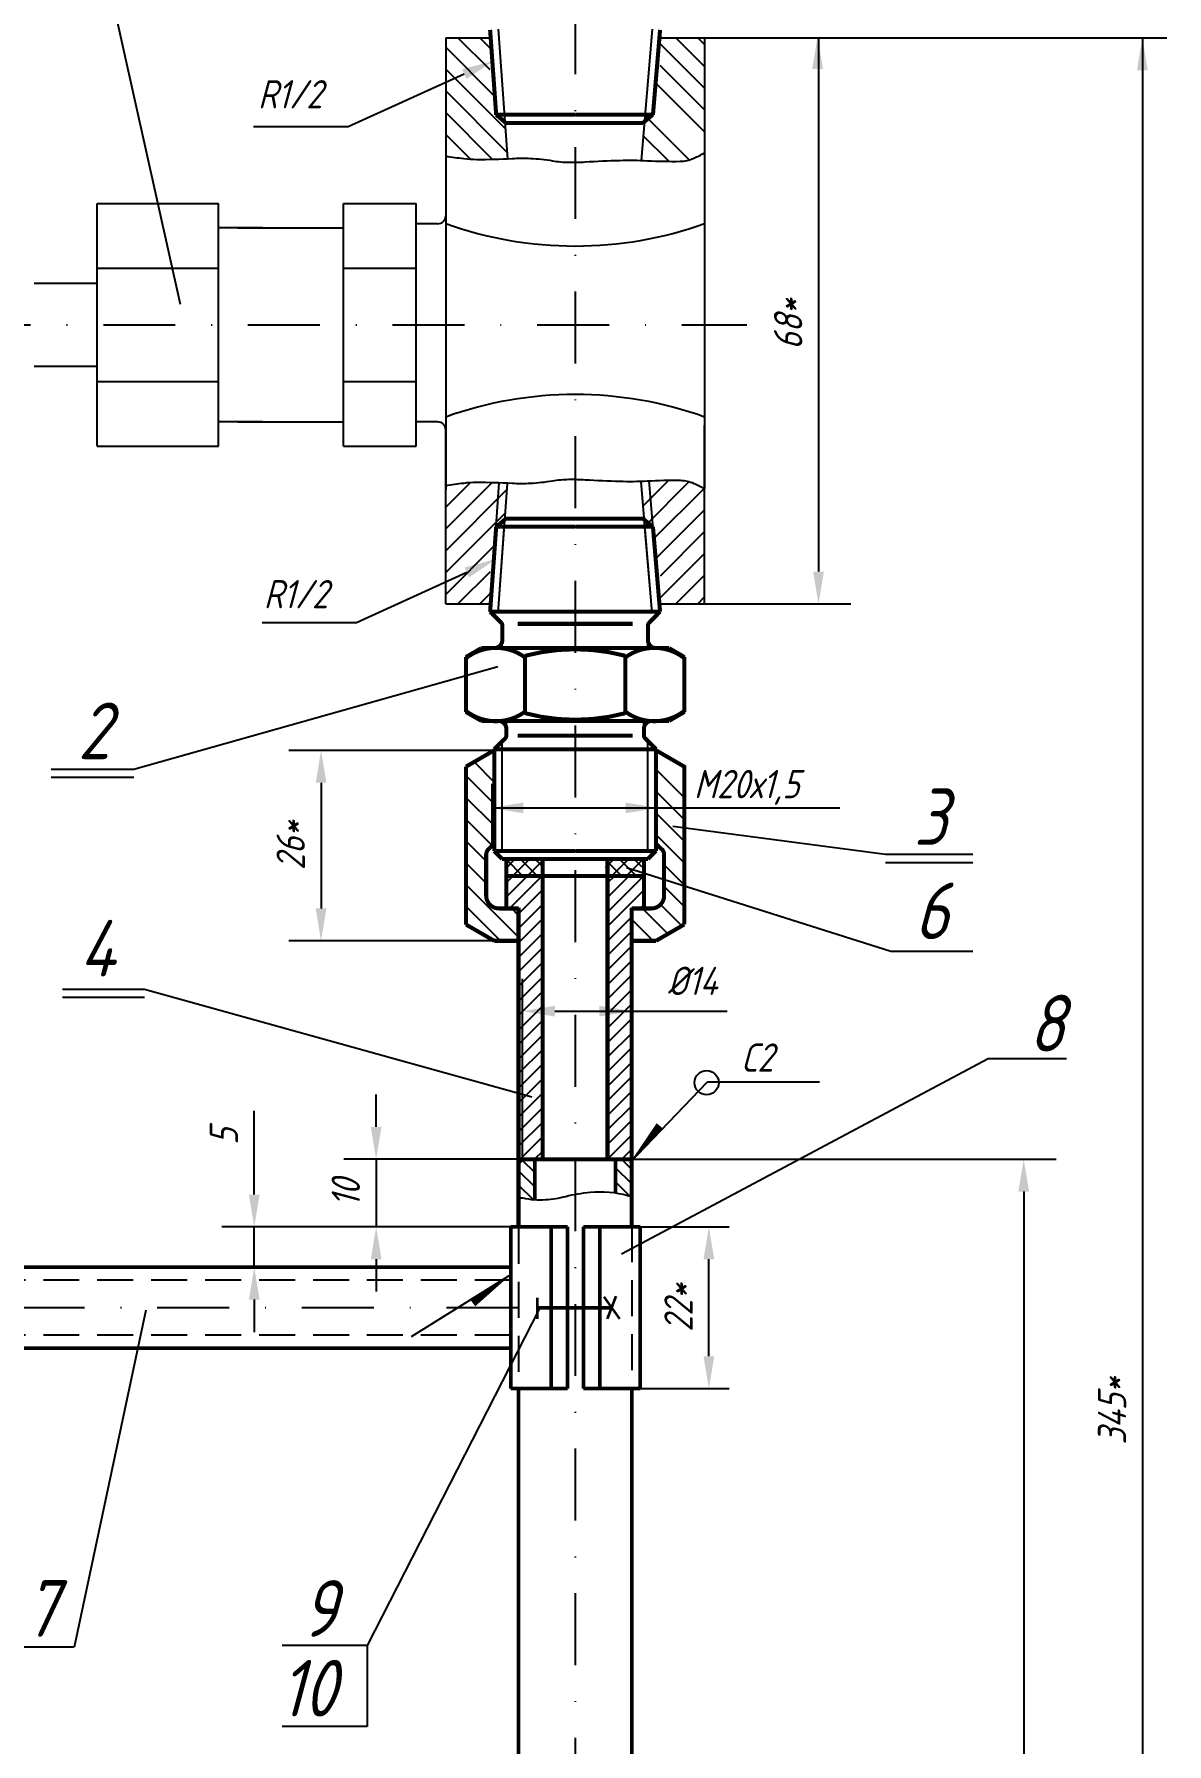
# Model space of a CAD drawing. Header units: inches. Extents: x 1065 to 7392, y 1020 to 3127.
# Drawn here: x 5587.4 to 5727.4, y 2687 to 2898.3 of the extents above; entities that cross this region are included whole.
import ezdxf

# ---------------------------------------------------------------- set-up
doc = ezdxf.new("R2010")
doc.units = ezdxf.units.IN
doc.header["$LTSCALE"] = 0.7
doc.header["$MEASUREMENT"] = 0
doc.linetypes.add('DASHDOT', pattern=[25.4, 12.7, -6.35, 0, -6.35])
doc.linetypes.add('HIDDEN', pattern=[9.525, 6.35, -3.175])
doc.styles.get("Standard").update_dxf_attribs({"font": 'romand.shx', "width": 0.8, "oblique": 15, "height": 3.5})
doc.dimstyles.get("Standard").update_dxf_attribs({"dimtxt": 3.5, "dimasz": 4, "dimexe": 4, "dimexo": 0, "dimgap": 2, "dimtad": 1, "dimdec": 0, "dimdsep": 46, "dimtxsty": 'Standard', "dimcen": 0.09, "dimadec": 0, "dimazin": 0, "dimtfac": 1, "dimtdec": 0, "dimtmove": 0, "dimatfit": 3, "dimfxl": 0, "dimtolj": 1, "dimtzin": 0, "dimlwd": 25, "dimlwe": 25, "dimarcsym": 0})

# ---------------------------------------------------------------- blocks, each defined once
blk = doc.blocks.new('*X140')
at = {"color": 0}
for p, q in [((659.41, 734.85), (661.46, 736.89)), ((659.41, 736.65), (659.66, 736.89)), ((661.53, 734), (659.41, 736.12)), ((661.53, 735.79), (660.44, 736.89)), ((659.41, 733.05), (661.53, 735.17)), ((661.35, 732.39), (659.41, 734.32)), ((659.55, 732.39), (659.41, 732.52)), ((660.55, 732.39), (661.53, 733.38))]:
    blk.add_line(p, q, dxfattribs=at)
blk = doc.blocks.new('*D292')
at = {"color": 0, "lineweight": 25}
for p, q in [((5644.28, 2809.78), (5618.87, 2809.78)), ((5622.87, 2805.78), (5622.87, 2790.23)), ((5645.05, 2786.23), (5618.87, 2786.23))]:
    blk.add_line(p, q, dxfattribs=at)
for points in [[(5622.21, 2805.78), (5623.54, 2805.78), (5622.87, 2809.78)], [(5622.21, 2790.23), (5623.54, 2790.23), (5622.87, 2786.23)]]:
    blk.add_solid(points, dxfattribs=at)
at = {"layer": 'DEFPOINTS', "color": 0, "lineweight": 25}
for p in [(5644.28, 2809.78), (5622.87, 2786.23), (5645.05, 2786.23)]:
    blk.add_point(p, dxfattribs=at)
at = {"color": 0, "lineweight": 25, "insert": (5619.12, 2798.01), "char_height": 3.5, "attachment_point": 5, "rotation": 90}
blk.add_mtext('\\A1;26*', dxfattribs=at)
blk = doc.blocks.new('*D295')
at = {"color": 0, "lineweight": 25}
for p, q in [((5629.68, 2763.23), (5629.68, 2767.23)), ((5647.28, 2759.23), (5625.68, 2759.23)), ((5629.68, 2759.23), (5629.68, 2750.87)), ((5646.33, 2750.87), (5625.68, 2750.87)), ((5629.68, 2746.87), (5629.68, 2742.87))]:
    blk.add_line(p, q, dxfattribs=at)
for points in [[(5629.02, 2763.23), (5630.35, 2763.23), (5629.68, 2759.23)], [(5629.02, 2746.87), (5630.35, 2746.87), (5629.68, 2750.87)]]:
    blk.add_solid(points, dxfattribs=at)
at = {"layer": 'DEFPOINTS', "color": 0, "lineweight": 25}
for p in [(5647.28, 2759.23), (5629.68, 2750.87), (5646.33, 2750.87)]:
    blk.add_point(p, dxfattribs=at)
at = {"color": 0, "lineweight": 25, "insert": (5625.93, 2755.05), "char_height": 3.5, "attachment_point": 5, "rotation": 90}
blk.add_mtext('\\A1;10', dxfattribs=at)
blk = doc.blocks.new('*D296')
at = {"color": 0, "lineweight": 25}
for p, q in [((5614.61, 2754.87), (5614.61, 2765.23)), ((5646.33, 2750.87), (5610.61, 2750.87)), ((5614.61, 2745.87), (5614.61, 2750.87)), ((5646.33, 2745.87), (5610.61, 2745.87)), ((5614.61, 2741.87), (5614.61, 2737.87))]:
    blk.add_line(p, q, dxfattribs=at)
for points in [[(5613.95, 2754.87), (5615.28, 2754.87), (5614.61, 2750.87)], [(5613.95, 2741.87), (5615.28, 2741.87), (5614.61, 2745.87)]]:
    blk.add_solid(points, dxfattribs=at)
at = {"layer": 'DEFPOINTS', "color": 0, "lineweight": 25}
for p in [(5614.61, 2750.87), (5646.33, 2750.87), (5646.33, 2745.87)]:
    blk.add_point(p, dxfattribs=at)
at = {"color": 0, "lineweight": 25, "insert": (5610.86, 2762.05), "char_height": 3.5, "attachment_point": 5, "rotation": 90}
blk.add_mtext('\\A1;5', dxfattribs=at)

msp = doc.modelspace()

# ---------------------------------------------------------------- linework, layer by layer
at = {"linetype": 'DASHDOT'}
for p, q in [((5654.28, 3063.17), (5654.28, 2616.23)), ((5560.2, 2862.38), (5675.51, 2862.38))]:
    msp.add_line(p, q, dxfattribs=at)
at = {"lineweight": 25}
for p, q in [((5591.46, 2927.71), (5605.47, 2864.94)), ((5670.28, 2897.88), (5727.42, 2897.88)), ((5684.36, 2897.88), (5684.36, 2831.88)), ((5724.4, 2897.88), (5724.4, 2563.17)), ((5626.24, 2886.88), (5614.53, 2886.88)), ((5670.28, 2827.88), (5688.36, 2827.88)), ((5627.24, 2825.56), (5615.58, 2825.56)), ((5644.74, 2820.09), (5599.73, 2807.41)), ((5599.73, 2807.41), (5589.5, 2807.41)), ((5599.73, 2806.41), (5589.5, 2806.41)), ((5666.35, 2800.41), (5692.66, 2796.93)), ((5692.66, 2796.93), (5703.44, 2796.93)), ((5660.61, 2795.31), (5693.3, 2784.96)), ((5692.66, 2795.93), (5703.44, 2795.93)), ((5693.3, 2784.96), (5703.44, 2784.96)), ((5647.78, 2759.08), (5647.78, 2781.53)), ((5661.28, 2759.23), (5661.28, 2781.53)), ((5601.04, 2780.21), (5590.9, 2780.21)), ((5648.92, 2766.9), (5601.04, 2780.21)), ((5601.04, 2779.21), (5590.9, 2779.21)), ((5651.78, 2777.53), (5673.06, 2777.53)), ((5660, 2747.53), (5705.34, 2771.68)), ((5705.34, 2771.68), (5715, 2771.68)), ((5649.28, 2757.58), (5647.78, 2759.08)), ((5661.28, 2756.18), (5659.28, 2758.18)), ((5661.28, 2757.95), (5660, 2759.23)), ((5661.28, 2759.23), (5713.73, 2759.23)), ((5649.28, 2755.81), (5647.28, 2757.81)), ((5661.01, 2754.69), (5659.28, 2756.42)), ((5649.08, 2754.25), (5647.28, 2756.04)), ((5709.73, 2755.23), (5709.73, 2563.17)), ((5662.33, 2750.87), (5673.31, 2750.87)), ((5670.81, 2734.87), (5670.81, 2746.87)), ((5601.2, 2740.59), (5592.37, 2698.92)), ((5649.9, 2740.87), (5628.59, 2699.11)), ((5653.61, 2740.87), (5653.33, 2741.16)), ((5662.33, 2730.87), (5673.31, 2730.87)), ((5628.59, 2699.11), (5618.07, 2699.11)), ((5628.59, 2699.11), (5628.59, 2689.11)), ((5592.37, 2698.92), (5582.19, 2698.92)), ((5628.59, 2689.11), (5618.07, 2689.11))]:
    msp.add_line(p, q, dxfattribs=at)
for p, q in [((5638.28, 2897.88), (5638.28, 2842.51)), ((5644.77, 2898.92), (5645.9, 2882.92)), ((5663.79, 2898.93), (5662.43, 2882.71)), ((5670.28, 2897.88), (5670.28, 2842.13)), ((5638.28, 2897.38), (5638.28, 2842.01)), ((5640.57, 2893.37), (5626.24, 2886.88)), ((5644.51, 2888.38), (5645.58, 2887.45)), ((5645.7, 2887.35), (5662.68, 2887.35)), ((5663.9, 2888.39), (5662.82, 2887.48)), ((5595.19, 2847.38), (5595.19, 2877.38)), ((5610.19, 2847.38), (5610.19, 2877.38)), ((5625.64, 2847.38), (5625.64, 2877.38)), ((5634.64, 2847.38), (5634.64, 2877.38)), ((5637.28, 2874.88), (5634.64, 2874.88)), ((5615.64, 2874.38), (5610.19, 2874.38)), ((5612.6, 2874.38), (5625.64, 2874.38)), ((5595.19, 2867.51), (5587.41, 2867.51)), ((5595.19, 2857.25), (5587.41, 2857.25)), ((5615.64, 2850.38), (5610.19, 2850.38)), ((5612.6, 2850.38), (5625.64, 2850.38)), ((5637.28, 2850.38), (5634.64, 2850.38)), ((5638.28, 2827.88), (5638.28, 2849.88)), ((5670.28, 2827.88), (5670.28, 2849.95)), ((5643.84, 2827.88), (5644.9, 2842.87)), ((5644.77, 2826.79), (5645.9, 2842.78)), ((5663.79, 2826.78), (5662.43, 2842.98)), ((5664.7, 2827.88), (5663.43, 2843.1)), ((5644.51, 2837.39), (5645.58, 2838.32)), ((5644.77, 2826.84), (5645.58, 2838.32)), ((5645.7, 2838.42), (5662.68, 2838.42)), ((5663.9, 2837.38), (5662.82, 2838.29)), ((5663.79, 2826.83), (5662.82, 2838.29)), ((5640.9, 2831.78), (5627.24, 2825.56)), ((5645.28, 2825.42), (5643.76, 2826.94)), ((5663.28, 2825.42), (5664.81, 2826.94)), ((5645.28, 2825.42), (5645.34, 2825.42)), ((5645.28, 2822.42), (5645.28, 2825.42)), ((5663.28, 2822.42), (5663.28, 2825.42)), ((5654.28, 2822.42), (5642.69, 2822.42)), ((5654.28, 2822.42), (5665.88, 2822.42)), ((5665.88, 2822.42), (5664.07, 2822.42)), ((5642.69, 2813.42), (5654.28, 2813.42)), ((5645.78, 2811.42), (5645.78, 2813.42)), ((5665.88, 2813.42), (5654.28, 2813.42)), ((5662.78, 2811.42), (5662.78, 2813.42)), ((5664.07, 2813.42), (5663.78, 2813.42)), ((5645.78, 2811.42), (5644.28, 2809.92)), ((5647.65, 2811.59), (5661.12, 2811.59)), ((5662.78, 2811.42), (5664.28, 2809.92)), ((5644.28, 2799.42), (5644.28, 2809.92)), ((5644.28, 2809.92), (5664.27, 2809.92)), ((5645.28, 2810.92), (5645.33, 2810.92)), ((5645.28, 2798.42), (5645.28, 2810.92)), ((5645.28, 2810.92), (5645.33, 2810.92)), ((5645.28, 2797.35), (5645.28, 2809.92)), ((5663.28, 2810.92), (5663.24, 2810.92)), ((5663.28, 2798.43), (5663.28, 2810.92)), ((5663.28, 2797.35), (5663.28, 2810.92)), ((5663.28, 2798.42), (5663.28, 2809.92)), ((5664.28, 2799.42), (5664.28, 2809.92)), ((5644.26, 2797.35), (5645.26, 2796.35)), ((5645.26, 2796.42), (5663.27, 2796.42)), ((5645.26, 2796.42), (5663.27, 2796.42)), ((5645.26, 2796.42), (5663.27, 2796.42)), ((5645.26, 2796.42), (5663.27, 2796.42)), ((5645.26, 2796.42), (5663.27, 2796.42)), ((5645.26, 2796.42), (5663.27, 2796.42)), ((5645.26, 2796.42), (5663.27, 2796.42)), ((5645.26, 2796.35), (5663.27, 2796.35)), ((5645.26, 2796.35), (5663.27, 2796.35)), ((5645.26, 2796.35), (5663.27, 2796.35)), ((5645.26, 2796.35), (5663.27, 2796.35)), ((5645.26, 2796.35), (5663.27, 2796.35)), ((5664.27, 2797.35), (5663.27, 2796.35)), ((5661.03, 2758.77), (5670.66, 2768.82)), ((5670.66, 2768.82), (5684.47, 2768.82)), ((5659.28, 2759.23), (5659.28, 2755.07)), ((5646.36, 2744.98), (5634.01, 2737.28))]:
    msp.add_line(p, q)
at = {"linetype": 'Continuous'}
for p, q in [((5638.28, 2897.88), (5643.84, 2897.88)), ((5638.28, 2897.88), (5643.84, 2897.88)), ((5638.28, 2897.88), (5643.78, 2897.88)), ((5664.7, 2897.88), (5670.28, 2897.88)), ((5664.7, 2897.88), (5670.28, 2897.88)), ((5664.78, 2897.88), (5670.28, 2897.88)), ((5644.52, 2888.35), (5654.28, 2888.35)), ((5644.55, 2888.35), (5663.9, 2888.35)), ((5663.9, 2888.35), (5654.28, 2888.35)), ((5595.19, 2877.38), (5610.19, 2877.38)), ((5625.64, 2877.38), (5634.64, 2877.38)), ((5595.19, 2869.38), (5610.19, 2869.38)), ((5625.64, 2869.38), (5634.64, 2869.38)), ((5595.19, 2855.38), (5610.19, 2855.38)), ((5625.64, 2855.38), (5634.64, 2855.38)), ((5595.19, 2847.38), (5610.19, 2847.38)), ((5625.64, 2847.38), (5634.64, 2847.38)), ((5644.52, 2837.42), (5654.28, 2837.42)), ((5644.55, 2837.42), (5663.9, 2837.42)), ((5663.9, 2837.42), (5654.28, 2837.42)), ((5638.28, 2827.88), (5643.78, 2827.88)), ((5664.78, 2827.88), (5670.28, 2827.88)), ((5642.69, 2822.42), (5654.28, 2822.42)), ((5665.88, 2822.42), (5654.28, 2822.42)), ((5644.26, 2797.35), (5664.28, 2797.35))]:
    msp.add_line(p, q, dxfattribs=at)
at = {"color": 0}
for p, q in [((5643.78, 2893.9), (5639.8, 2897.88)), ((5643.78, 2896.59), (5642.49, 2897.88)), ((5670.28, 2894.34), (5666.74, 2897.88)), ((5670.28, 2897.03), (5669.43, 2897.88)), ((5644.36, 2890.63), (5638.28, 2896.7)), ((5670.28, 2891.64), (5664.78, 2897.14)), ((5645.64, 2886.65), (5638.28, 2894.01)), ((5670.28, 2888.95), (5664.78, 2894.45)), ((5670.28, 2886.26), (5664.23, 2892.31)), ((5645.84, 2883.75), (5638.28, 2891.32)), ((5644.04, 2882.86), (5638.28, 2888.62)), ((5668.38, 2882.77), (5662.89, 2888.26)), ((5641.35, 2882.86), (5638.28, 2885.93)), ((5665.86, 2882.6), (5662.68, 2885.77)), ((5644.04, 2842.91), (5638.28, 2837.15)), ((5641.35, 2842.91), (5638.28, 2839.84)), ((5665.86, 2843.17), (5662.68, 2839.99)), ((5668.38, 2843), (5662.89, 2837.51)), ((5645.84, 2842.01), (5638.28, 2834.45)), ((5670.23, 2842.16), (5664.02, 2835.95)), ((5645.64, 2839.11), (5638.28, 2831.76)), ((5670.28, 2839.51), (5664.23, 2833.46)), ((5670.28, 2836.82), (5664.78, 2831.32)), ((5644.36, 2835.14), (5638.28, 2829.06)), ((5670.28, 2834.12), (5664.78, 2828.62)), ((5643.78, 2831.87), (5639.8, 2827.88)), ((5670.28, 2831.43), (5666.74, 2827.88)), ((5643.78, 2829.18), (5642.49, 2827.88)), ((5670.28, 2828.74), (5669.43, 2827.88)), ((5644.28, 2805.85), (5641.79, 2808.34)), ((5667.78, 2803.91), (5664.28, 2807.41)), ((5644.28, 2803.16), (5640.78, 2806.66)), ((5644.28, 2805.86), (5644.06, 2806.07)), ((5667.78, 2801.21), (5664.28, 2804.71)), ((5644.28, 2800.47), (5640.78, 2803.97)), ((5644.03, 2798.03), (5640.78, 2801.27)), ((5667.78, 2798.52), (5664.28, 2802.02)), ((5643.28, 2796.08), (5640.78, 2798.58)), ((5667.78, 2795.83), (5664.28, 2799.33)), ((5643.28, 2793.38), (5640.78, 2795.88)), ((5648.35, 2794.23), (5645.78, 2791.66)), ((5646.56, 2794.23), (5645.78, 2793.46)), ((5650.15, 2794.23), (5646.15, 2790.23)), ((5662.72, 2794.23), (5658.28, 2789.79)), ((5660.92, 2794.23), (5658.28, 2791.59)), ((5659.13, 2794.23), (5658.28, 2793.39)), ((5667.78, 2793.13), (5665.28, 2795.63)), ((5647.28, 2786.69), (5640.78, 2793.19)), ((5650.28, 2792.57), (5647.28, 2789.57)), ((5662.78, 2792.5), (5658.28, 2788)), ((5667.78, 2790.44), (5665.28, 2792.94)), ((5645.05, 2786.23), (5640.78, 2790.5)), ((5647.28, 2789.38), (5646.44, 2790.23)), ((5650.28, 2790.77), (5647.28, 2787.77)), ((5662.78, 2790.7), (5662.31, 2790.23)), ((5665.75, 2787.08), (5662.6, 2790.23)), ((5667.46, 2788.07), (5664.82, 2790.71)), ((5650.28, 2788.98), (5647.28, 2785.98)), ((5661.28, 2789.2), (5658.28, 2786.2)), ((5663.91, 2786.23), (5661.28, 2788.86)), ((5650.28, 2787.18), (5647.28, 2784.18)), ((5661.28, 2787.41), (5658.28, 2784.41)), ((5650.28, 2785.39), (5647.28, 2782.39)), ((5650.28, 2783.59), (5647.28, 2780.59)), ((5661.28, 2785.61), (5658.28, 2782.61)), ((5661.28, 2783.81), (5658.28, 2780.81)), ((5650.28, 2781.79), (5647.28, 2778.79)), ((5661.28, 2782.02), (5658.28, 2779.02)), ((5650.28, 2780), (5647.28, 2777)), ((5661.28, 2780.22), (5658.28, 2777.22)), ((5650.28, 2778.2), (5647.28, 2775.2)), ((5661.28, 2778.43), (5658.28, 2775.43)), ((5650.28, 2776.41), (5647.28, 2773.41)), ((5661.28, 2776.63), (5658.28, 2773.63)), ((5650.28, 2774.61), (5647.28, 2771.61)), ((5661.28, 2774.83), (5658.28, 2771.83)), ((5661.28, 2773.04), (5658.28, 2770.04)), ((5650.28, 2772.81), (5647.28, 2769.81)), ((5650.28, 2771.02), (5647.28, 2768.02)), ((5661.28, 2771.24), (5658.28, 2768.24)), ((5650.28, 2769.22), (5647.28, 2766.22)), ((5661.28, 2769.45), (5658.28, 2766.45)), ((5650.28, 2767.43), (5647.28, 2764.43)), ((5661.28, 2767.65), (5658.28, 2764.65)), ((5650.28, 2765.63), (5647.28, 2762.63)), ((5661.28, 2765.85), (5658.28, 2762.85)), ((5650.28, 2763.83), (5647.28, 2760.83)), ((5661.28, 2764.06), (5658.28, 2761.06)), ((5650.28, 2762.04), (5647.48, 2759.23)), ((5661.28, 2762.26), (5658.28, 2759.26)), ((5661.28, 2760.47), (5660.05, 2759.23)), ((5647.28, 2758.59), (5647.92, 2759.23)), ((5650.28, 2760.24), (5649.27, 2759.23))]:
    msp.add_line(p, q, dxfattribs=at)
at = {"color": 0, "linetype": 'ByBlock'}
for p, q in [((5644.03, 2798.03), (5644.03, 2805.66)), ((5664.28, 2798.24), (5664.28, 2805.66)), ((5644.03, 2802.66), (5664.28, 2802.66)), ((5664.28, 2802.66), (5687, 2802.66)), ((5647.28, 2759.23), (5647.28, 2774.57)), ((5661.28, 2759.23), (5661.28, 2774.57))]:
    msp.add_line(p, q, dxfattribs=at)
at = {"lineweight": 50}
for p, q in [((5649.28, 2759.23), (5649.28, 2754.22)), ((5659.28, 2759.23), (5659.28, 2755.07)), ((5646.33, 2750.87), (5646.33, 2730.87)), ((5653.33, 2750.87), (5646.33, 2750.87)), ((5662.33, 2750.87), (5655.33, 2750.87)), ((5662.33, 2750.87), (5662.33, 2730.87)), ((5646.33, 2745.87), (5504.66, 2745.87)), ((5658.79, 2740.87), (5649.57, 2740.87)), ((5646.33, 2735.87), (5504.66, 2735.87)), ((5653.33, 2730.87), (5646.33, 2730.87)), ((5647.28, 2730.87), (5647.28, 2669.23)), ((5662.33, 2730.87), (5655.33, 2730.87)), ((5661.28, 2730.87), (5661.28, 2616.23))]:
    msp.add_line(p, q, dxfattribs=at)
at = {"linetype": 'HIDDEN', "lineweight": 25}
for p, q in [((5647.28, 2750.74), (5647.28, 2730.96)), ((5661.28, 2750.95), (5661.28, 2730.38)), ((5646.33, 2744.27), (5504.28, 2744.27)), ((5646.33, 2737.47), (5504.28, 2737.47))]:
    msp.add_line(p, q, dxfattribs=at)
at = {"linetype": 'Continuous', "lineweight": 50}
for p, q in [((5651.33, 2750.87), (5651.33, 2730.87)), ((5653.33, 2750.87), (5653.33, 2730.87)), ((5655.33, 2750.87), (5655.33, 2730.87)), ((5657.33, 2750.87), (5657.33, 2730.87))]:
    msp.add_line(p, q, dxfattribs=at)
at = {"lineweight": 35}
for p, q in [((5649.57, 2742.1), (5649.57, 2739.5)), ((5657.84, 2742.21), (5659.77, 2739.49)), ((5659.32, 2742.32), (5658.24, 2739.49))]:
    msp.add_line(p, q, dxfattribs=at)
at = {"linetype": 'DASHDOT', "lineweight": 25}
msp.add_line((5647.28, 2740.87), (5499.93, 2740.87), dxfattribs=at)
at = {"const_width": 0.5}
for points in [[(5643.77, 2898.85), (5644.52, 2888.35)], [(5664.78, 2898.85), (5663.9, 2888.35)], [(5644.51, 2888.38), (5645.7, 2887.35)], [(5644.52, 2888.35), (5654.27, 2888.35)], [(5645.7, 2887.35), (5662.68, 2887.35)], [(5663.9, 2888.35), (5654.29, 2888.35)], [(5663.9, 2888.39), (5662.68, 2887.35)], [(5663.9, 2888.39), (5662.82, 2887.48)], [(5644.51, 2837.39), (5645.7, 2838.42)], [(5645.7, 2838.42), (5662.68, 2838.42)], [(5663.9, 2837.38), (5662.68, 2838.42)], [(5663.9, 2837.38), (5662.82, 2838.29)], [(5643.77, 2826.91), (5644.52, 2837.42)], [(5644.52, 2837.42), (5654.27, 2837.42)], [(5663.9, 2837.42), (5654.29, 2837.42)], [(5664.78, 2826.92), (5663.9, 2837.42)], [(5643.78, 2826.92), (5654.28, 2826.92)], [(5645.14, 2825.56), (5643.78, 2826.92)], [(5664.78, 2826.92), (5654.28, 2826.92)], [(5663.43, 2825.56), (5664.78, 2826.92)], [(5663.43, 2825.56), (5664.78, 2826.92)], [(5645.28, 2823.42), (5645.28, 2825.21)], [(5647.17, 2825.42), (5654.28, 2825.42)], [(5661.4, 2825.42), (5654.28, 2825.42)], [(5663.28, 2823.42), (5663.28, 2825.21)], [(5663.28, 2823.42), (5663.28, 2825.21)], [(5642.69, 2822.42), (5640.78, 2821.32)], [(5642.69, 2822.42), (5654.28, 2822.42)], [(5648.1, 2814.37), (5648.1, 2821.47)], [(5665.88, 2822.42), (5654.28, 2822.42)], [(5660.47, 2814.37), (5660.47, 2821.47)], [(5664.07, 2822.42), (5665.88, 2822.42)], [(5665.88, 2822.42), (5667.78, 2821.32)], [(5665.88, 2822.42), (5667.78, 2821.32)], [(5640.78, 2814.52), (5640.78, 2821.32)], [(5667.78, 2814.52), (5667.78, 2821.32)], [(5667.78, 2814.52), (5667.78, 2821.32)], [(5642.69, 2813.42), (5640.78, 2814.52)], [(5654.28, 2813.42), (5642.69, 2813.42)], [(5654.28, 2813.42), (5665.88, 2813.42)], [(5665.88, 2813.42), (5663.78, 2813.42)], [(5665.88, 2813.42), (5667.78, 2814.52)], [(5665.88, 2813.42), (5667.78, 2814.52)], [(5645.64, 2811.27), (5644.28, 2809.92)], [(5645.78, 2811.62), (5645.78, 2812.42)], [(5647.17, 2811.59), (5654.28, 2811.59)], [(5661.4, 2811.59), (5654.28, 2811.59)], [(5662.78, 2811.62), (5662.78, 2812.42)], [(5662.78, 2811.62), (5662.78, 2812.42)], [(5662.93, 2811.27), (5664.28, 2809.92)], [(5662.93, 2811.27), (5664.28, 2809.92)], [(5644.43, 2809.87), (5640.78, 2807.76)], [(5644.28, 2797.35), (5644.28, 2809.92)], [(5644.28, 2809.92), (5654.28, 2809.92)], [(5664.28, 2809.92), (5654.28, 2809.92)], [(5664.13, 2809.87), (5667.78, 2807.76)], [(5664.28, 2799.39), (5664.28, 2809.92)], [(5664.28, 2797.35), (5664.28, 2809.92)], [(5640.78, 2788.25), (5640.78, 2807.76)], [(5667.78, 2788.26), (5667.78, 2807.92)], [(5643.58, 2797.57), (5644.28, 2798.28)], [(5664.99, 2797.54), (5664.28, 2798.24)], [(5643.28, 2791.83), (5643.28, 2796.86)], [(5644.28, 2797.33), (5645.26, 2796.35)], [(5645.26, 2796.35), (5663.27, 2796.35)], [(5645.78, 2790.23), (5645.78, 2796.35)], [(5650.28, 2759.23), (5650.28, 2796.35)], [(5658.28, 2759.23), (5658.28, 2796.35)], [(5662.78, 2790.23), (5662.78, 2796.35)], [(5664.27, 2797.35), (5663.27, 2796.35)], [(5664.28, 2797.33), (5663.3, 2796.35)], [(5665.28, 2791.83), (5665.28, 2796.86)], [(5645.78, 2794.23), (5662.78, 2794.23)], [(5644.88, 2790.23), (5647.28, 2790.23)], [(5645.78, 2790.23), (5647.28, 2790.23)], [(5647.28, 2759.23), (5647.28, 2790.35)], [(5661.28, 2759.23), (5661.28, 2790.35)], [(5661.28, 2790.23), (5662.78, 2790.23)], [(5661.28, 2790.23), (5663.68, 2790.23)], [(5644.28, 2786.23), (5640.78, 2788.25)], [(5664.27, 2786.23), (5667.78, 2788.26)], [(5644.28, 2786.23), (5647.28, 2786.23)], [(5661.28, 2786.23), (5664.27, 2786.23)], [(5647.28, 2759.23), (5647.28, 2750.87)], [(5661.28, 2759.23), (5647.28, 2759.23)], [(5661.28, 2759.23), (5647.28, 2759.23)], [(5647.28, 2759.23), (5661.28, 2759.23)], [(5647.28, 2759.23), (5661.28, 2759.23)], [(5661.28, 2759.23), (5661.28, 2750.87)]]:
    msp.add_lwpolyline(points, dxfattribs=at)
for points, format in [([(5638.28, 2883.26, 0.010158), (5640.52, 2882.94, 0.030036), (5642.13, 2882.84, 0.013798), (5646.48, 2882.95, -0.026226), (5648.77, 2882.96, -0.02831), (5651.48, 2882.67, 0.037565), (5653.52, 2882.48, 0.018986), (5655.53, 2882.53, -0.008915), (5659.8, 2882.72, -0.019358), (5663.2, 2882.68, 0.01613), (5667.27, 2882.6, 0.103314), (5668.95, 2882.98, 0.018147), (5670.28, 2883.64)], "xyb"), ([(5638.28, 2842.51, -0.010158), (5640.52, 2842.83, -0.030036), (5642.13, 2842.93, -0.013798), (5646.48, 2842.81, 0.026226), (5648.77, 2842.81, 0.02831), (5651.48, 2843.1, -0.037565), (5653.52, 2843.29, -0.018986), (5655.53, 2843.24, 0.008915), (5659.8, 2843.05, 0.019358), (5663.2, 2843.09, -0.01613), (5667.27, 2843.17, -0.103314), (5668.95, 2842.79, -0.018147), (5670.28, 2842.13)], "xyb"), ([(5661.03, 2758.77, 0, 1, 0), (5664.74, 2763.36, 1, 1, 0)], "xyseb"), ([(5647.42, 2754.52, 0.005268), (5647.81, 2754.44, 0.069654), (5650.61, 2754.24, 0.045006), (5653.13, 2754.64, -0.037919), (5656.13, 2755.15, -0.090658), (5660.77, 2754.76, -0.007944), (5661.42, 2754.57)], "xyb"), ([(5646.36, 2744.98, 0, 1, 0), (5641.63, 2741.45, 1, 1, 0)], "xyseb")]:
    msp.add_lwpolyline(points, format=format)
for points in [[(5645.28, 2825.21, 0.198912), (5645.14, 2825.56, 0.198912)], [(5663.28, 2825.21, -0.198912), (5663.43, 2825.56, -0.198912)], [(5663.43, 2825.56, 0.198912), (5663.28, 2825.21, 0.198912)], [(5648.1, 2821.26, 0.337742), (5640.78, 2821.17, 0.337742)], [(5644.28, 2822.42, 0.414214), (5645.28, 2823.42, 0.414214)], [(5654.28, 2822.28, 0.065251), (5648.1, 2821.47, 0.065251)], [(5654.28, 2822.28, -0.065251), (5660.47, 2821.47, -0.065251)], [(5660.47, 2821.26, -0.337742), (5667.78, 2821.17, -0.337742)], [(5664.28, 2822.42, -0.414214), (5663.28, 2823.42, -0.414214)], [(5663.28, 2823.42, 0.414214), (5664.28, 2822.42, 0.414214)], [(5640.78, 2814.66, 0.337742), (5648.1, 2814.57, 0.337742)], [(5645.78, 2812.42, 0.414214), (5644.78, 2813.42, 0.414214)], [(5648.1, 2814.37, 0.065251), (5654.28, 2813.56, 0.065251)], [(5660.47, 2814.37, -0.065251), (5654.28, 2813.56, -0.065251)], [(5667.78, 2814.66, -0.337742), (5660.47, 2814.57, -0.337742)], [(5662.78, 2812.42, -0.414214), (5663.78, 2813.42, -0.414214)], [(5663.78, 2813.42, 0.414214), (5662.78, 2812.42, 0.414214)], [(5645.64, 2811.27, 0.198912), (5645.78, 2811.62, 0.198912)], [(5662.93, 2811.27, -0.198912), (5662.78, 2811.62, -0.198912)], [(5662.78, 2811.62, 0.198912), (5662.93, 2811.27, 0.198912)], [(5643.58, 2797.57, 0.198912), (5643.28, 2796.86, 0.198912)], [(5665.28, 2796.86, 0.198912), (5664.99, 2797.57, 0.198912)], [(5643.28, 2791.83, 0.414214), (5644.88, 2790.23, 0.414214)], [(5663.68, 2790.23, 0.414214), (5665.28, 2791.83, 0.414214)]]:
    msp.add_lwpolyline(points, format="xyb", dxfattribs=at)
at = {"linetype": 'Continuous', "const_width": 0.5}
for points in [[(5644.28, 2797.35), (5654.27, 2797.35)], [(5664.28, 2797.35), (5654.29, 2797.35)]]:
    msp.add_lwpolyline(points, dxfattribs=at)
msp.add_circle((5670.53, 2768.69), 1.5)
for centre, radius, start, end in [((5637.28, 2875.88), 1, 270, 0), ((5654.28, 2919.52), 47.39, 250.267, 289.733), ((5654.28, 2806.38), 47.39, 70.267, 109.733), ((5637.28, 2849.38), 1, 0, 90), ((5664.07, 2816.42), 6.03, 51.9873, 90)]:
    msp.add_arc(centre, radius, start, end)
at = {"lineweight": 25}
for points in [[(5683.59, 2894.03), (5684.92, 2894.03), (5684.25, 2898.03)], [(5723.73, 2893.86), (5725.06, 2893.86), (5724.4, 2897.86)], [(5683.7, 2831.88), (5685.03, 2831.88), (5684.36, 2827.88)], [(5651.78, 2778.2), (5651.78, 2776.87), (5647.78, 2777.53)], [(5657.28, 2778.2), (5657.28, 2776.87), (5661.28, 2777.53)], [(5709.07, 2755.23), (5710.4, 2755.23), (5709.73, 2759.23)]]:
    msp.add_solid(points, dxfattribs=at)
for points in [[(5640.3, 2893.98), (5640.85, 2892.77), (5644.22, 2895.02)], [(5640.62, 2832.39), (5641.17, 2831.17), (5644.54, 2833.44)]]:
    msp.add_solid(points)
at = {"color": 0, "linetype": 'ByBlock'}
for points in [[(5647.89, 2802), (5647.89, 2803.33), (5643.89, 2802.66)], [(5660.51, 2802), (5660.51, 2803.33), (5664.51, 2802.66)]]:
    msp.add_solid(points, dxfattribs=at)
at = {"lineweight": 50}
for points in [[(5670.15, 2746.87), (5671.48, 2746.87), (5670.81, 2750.87)], [(5670.15, 2734.87), (5671.48, 2734.87), (5670.81, 2730.87)]]:
    msp.add_solid(points, dxfattribs=at)
at = {"layer": 'DEFPOINTS', "color": 0, "linetype": 'ByBlock'}
for p in [(5670.28, 2897.88), (5645.51, 2888.45), (5645.58, 2887.45), (5645.58, 2887.45), (5662.82, 2887.48), (5662.82, 2887.48), (5662.91, 2888.47), (5683.09, 2849.23), (5645.51, 2837.32), (5645.58, 2838.32), (5645.58, 2838.32), (5662.82, 2838.29), (5662.82, 2838.29), (5662.91, 2837.3), (5670.28, 2827.88), (5645.13, 2822.42), (5663.44, 2822.42), (5645.13, 2813.42), (5663.44, 2813.42), (5664.28, 2802.66), (5644.03, 2798.03), (5645.26, 2796.35), (5645.26, 2796.35), (5654.28, 2797.15), (5654.28, 2797.15), (5658.28, 2797.15), (5659.08, 2796.35), (5663.28, 2796.36), (5663.3, 2796.35), (5663.3, 2796.35), (5664.28, 2798.24)]:
    msp.add_point(p, dxfattribs=at)

# ---------------------------------------------------------------- block references
at = {"rotation": 90}
for p in [(6382.67, 2134.82), (6394.9, 2134.82)]:
    msp.add_blockref('*X140', p, dxfattribs=at)

# ---------------------------------------------------------------- texts
at = {"lineweight": 25, "char_height": 3.5, "attachment_point": 1}
for s, insert, width in [('R1/2', (5615.07, 2892.64), 32.719), ('R1/2', (5615.78, 2830.84), 32.719), ('М20х1,5', (5668.95, 2807.36), 35.6639), ('С2', (5674.84, 2773.55), 18.5414)]:
    msp.add_mtext(s, dxfattribs=dict(at, insert=insert, width=width))
at = {"lineweight": 25, "char_height": 3.5, "attachment_point": 5, "rotation": 90}
for s, insert in [('\\A1;68*', (5680.61, 2862.46)), ('\\A1;22*', (5667.06, 2740.87)), ('\\A1;345*', (5720.65, 2728.1))]:
    msp.add_mtext(s, dxfattribs=dict(at, insert=insert))
at = {"lineweight": 35, "char_height": 7, "width": 25.8231, "attachment_point": 1}
for s, insert in [('2', (5592.8, 2815.69)), ('3', (5696.13, 2805.08)), ('6', (5696.2, 2793.44)), ('4', (5592.97, 2788.81)), ('8', (5710.32, 2779.55)), ('7', (5586.15, 2707.2)), ('9', (5620.45, 2707.2)), ('10', (5617.76, 2697.34))]:
    msp.add_mtext(s, dxfattribs=dict(at, insert=insert))
at = {"lineweight": 25, "insert": (5668.78, 2781.28), "char_height": 3.5, "attachment_point": 5}
msp.add_mtext('%%C14', dxfattribs=at)

# ---------------------------------------------------------------- dimensions: what is measured, and where the dimension line sits
at = {"lineweight": 25}
for base, p1, p2, text, picture, middle in [((5622.87, 2786.23), (5644.28, 2809.78), (5645.05, 2786.23), '26*', '*D292', (5619.12, 2798.01)), ((5629.68, 2750.87), (5647.28, 2759.23), (5646.33, 2750.87), '10', '*D295', (5625.93, 2755.05))]:
    dim = msp.add_linear_dim(base=base, p1=p1, p2=p2, angle=90, text=text, dimstyle='Standard', dxfattribs=at)
    dim.commit()
    dim.dimension.update_dxf_attribs({"geometry": picture, "text_midpoint": middle})
dim = msp.add_linear_dim(base=(5614.61, 2750.87), p1=(5646.33, 2745.87), p2=(5646.33, 2750.87), angle=90, dimstyle='Standard', dxfattribs=at)
dim.commit()
dim.dimension.update_dxf_attribs({"geometry": '*D296', "text_midpoint": (5610.86, 2762.05)})

doc.saveas('drawing.dxf')
